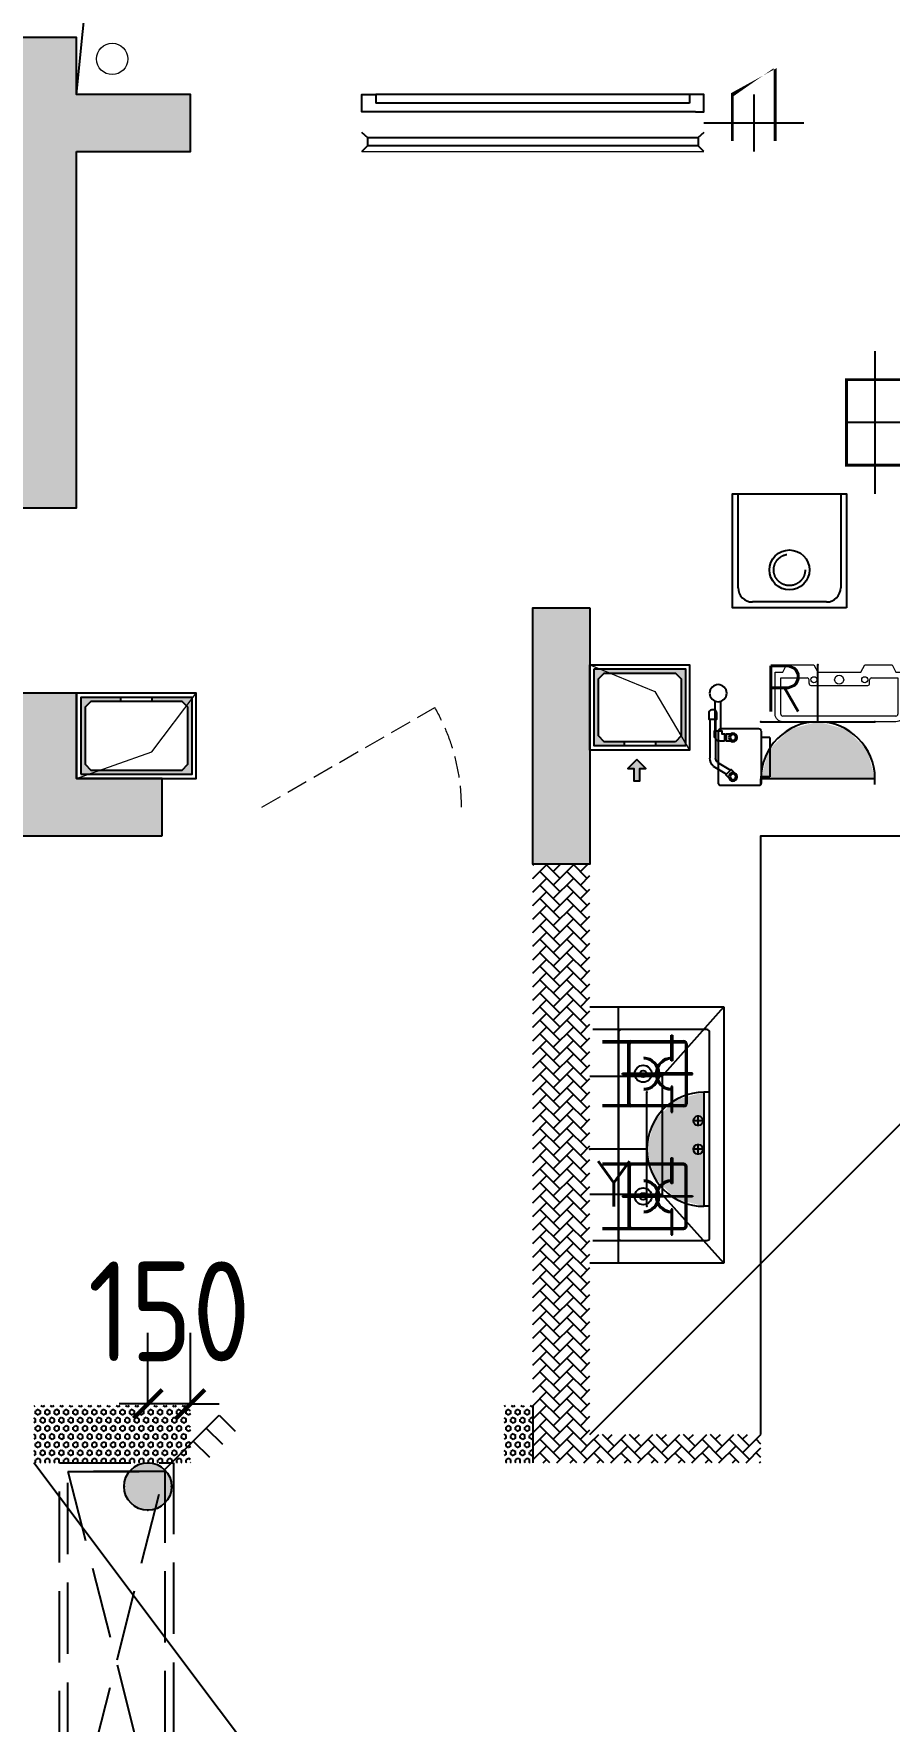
# Model space of a CAD drawing. Extents: x 3002737 to 4077523, y -995787 to -7267.
# Drawn here: x 3229087 to 3232087, y -772775 to -766855 of the extents above; entities that cross this region are included whole.
import ezdxf
from ezdxf.enums import TextEntityAlignment as Align

# ---------------------------------------------------------------- set-up
doc = ezdxf.new("R2010")
doc.units = 0
doc.header["$LTSCALE"] = 1000
doc.header["$MEASUREMENT"] = 0
for name, pattern in [('__DASH', [0.35, 0.25, -0.1]), ('A户型$0$DASH', [0.35, 0.25, -0.1]), ('DASH', [0.35, 0.25, -0.1])]:
    doc.linetypes.add(name, pattern=pattern)
doc.layers.get('0').update_dxf_attribs({"linetype": 'CONTINUOUS'})
doc.layers.get('Defpoints').update_dxf_attribs({"linetype": 'CONTINUOUS'})
for name, color, linetype in [('!!电气', 1, 'CONTINUOUS'), ('3-栏杆1', 252, 'CONTINUOUS'), ('5fur', 175, 'CONTINUOUS'), ('AH-FURNITURE', 1, 'CONTINUOUS'), ('COLU', 7, 'CONTINUOUS'), ('EQUIP-插座', 3, 'CONTINUOUS'), ('EQUIP-照明', 3, 'CONTINUOUS'), ('LVTRY', 252, 'CONTINUOUS'), ('S-砼墙填充', 251, 'CONTINUOUS'), ('TEL_TEXT', 7, 'CONTINUOUS'), ('VPIPE-雨水', 4, 'DASH'), ('保温', 6, 'CONTINUOUS'), ('建筑-排气道', 252, 'CONTINUOUS'), ('机电标识类', 1, 'CONTINUOUS'), ('污水', 3, 'CONTINUOUS'), ('看线', 185, 'CONTINUOUS'), ('管', 193, 'CONTINUOUS'), ('铝合金', 144, 'CONTINUOUS')]:
    doc.layers.add(name, color=color, linetype=linetype)
for name, color, linetype, lineweight in [('PUB_HATCH', 8, 'CONTINUOUS', 9), ('VPIPE-废水', 31, 'TG_F', 18), ('WINDOW', 146, 'CONTINUOUS', 20), ('平面-看线', 252, 'CONTINUOUS', 15), ('平面-空调预留孔', 252, 'CONTINUOUS', 15), ('立面-洞口示意', 252, 'CONTINUOUS', 13)]:
    doc.layers.add(name, color=color, linetype=linetype, lineweight=lineweight)
doc.styles.add('_TEL_DIM', font='SIMPLEX', dxfattribs={"width": 0.8, "height": 3.5, "bigfont": 'HZTXT'})
doc.styles.add('DIM_FONT', font='SIMPLEX', dxfattribs={"width": 0.7, "bigfont": 'GBCBIG'})
doc.styles.get("Standard").update_dxf_attribs({"font": 'gbenor.shx', "bigfont": 'gbcbig.shx'})
doc.styles.add('TG_LINETYPE', font='SIMPLEX', dxfattribs={"width": 0.8, "height": 3, "bigfont": 'HZTXT'})
doc.linetypes.add('TG_F', pattern='A,2,-0.3,["F",TG_LINETYPE,S=0.1,R=0,X=-0.23,Y=-0.15],0', length=2.3)
doc.dimstyles.get("Standard").update_dxf_attribs({"dimscale": 100, "dimtxt": 3.5, "dimasz": 1, "dimexe": 2.5, "dimexo": 3, "dimgap": 1.5, "dimtad": 1, "dimdec": 0, "dimzin": 0, "dimdsep": 46, "dimtxsty": 'Standard', "dimblk": 'ARCHTICK', "dimcen": 0.09, "dimadec": 0, "dimazin": 0, "dimtfac": 1, "dimtdec": 0, "dimtix": 1, "dimtmove": 2, "dimatfit": 3, "dimfxl": 1, "dimtolj": 1, "dimtzin": 0, "dimarcsym": 0})
pattern_1 = [(45, (0, 0), (0, 47.41575231924514), [100.584, -33.528]), (135, (23.70786, 23.70786), (3.05311331771918e-15, 47.41575231924513), [100.584, -33.528])]
pattern_2 = [(90, (0, 0), (-16.49778, 1.010197673501861e-15), [9.525, -19.05]), (210, (0, 0), (8.248889999999996, -14.28749658604684), [9.525, -19.05]), (150, (5.83238038093927e-16, 9.525), (-8.248890000000003, -14.28749658604684), [9.525, -19.05])]

# ---------------------------------------------------------------- blocks, each defined once
blk = doc.blocks.new('A$C60D053AF')
at = {"layer": 'AH-FURNITURE', "color": 8}
for p, q in [((232.5000007597264, -89.99999966996256), (128.2842720070621, -89.99999966996256)), ((232.5000007597264, -109.9999996698461), (128.2842720075278, -109.9999996699626)), ((192.50000075961, -70.99998518347275), (327.5735938884318, -70.99998518347275)), ((192.50000075961, -90.99998518347275), (327.5735938884318, -90.99998518347275)), ((341.7157295121578, -96.85784955974668), (370.0190303710988, -143.1611504186876)), ((355.8578651358839, -82.71571393602062), (384.1611659948248, -129.0190147949615)), ((245.0000007597264, -129.4999851834727), (245.0000007597264, -122.4999996698461)), ((265.0000007597264, -129.4999851834727), (265.0000007597264, -122.4999996698461)), ((255.0000007597264, -280.9999851834727), (255.0000007597264, -250.9999851834727)), ((255.0000007597264, -280.9999851834727), (393.0000007597264, -280.9999851834727)), ((393.0000007597264, -280.9999851834727), (393.0000007597264, -250.9999851834727))]:
    blk.add_line(p, q, dxfattribs=at)
for points in [[(170.00000075961, -67.99998518347275, 1), (170.00000075961, -93.99998518358916), (192.50000075961, -93.99998518347275), (192.50000075961, -67.99998518347275)], [(234.0000007597264, -250.9999851834727), (414.0000007597264, -250.9999851834727, 0.4142135623730951), (424.0000007597264, -240.9999851834727), (424.0000007597264, -110.9999851834727, 0.4142135623730951), (414.0000007597264, -100.9999851834727), (234.0000007597264, -100.9999851834727, 0.4142135623730951), (224.0000007597264, -110.9999851834727), (224.0000007597264, -240.9999851834727, 0.4142135623730951)], [(268.0000007597264, -122.4999996698461), (268.0000007597264, -106.9999996698461, 0.4142135623724265), (248.0000007597264, -86.99999966984615), (232.5000007597264, -86.99999966984615), (232.50000075961, -112.9999996698461), (242.0000007597264, -112.9999996698461), (242.0000007597264, -122.4999996698461)], [(242.0000007597264, -151.9999851834727, 1), (268.0000007597264, -151.9999851834727), (268.0000007597264, -129.4999851834727), (242.0000007597264, -129.4999851834727)], [(383.8076126043452, -161.1923733388539, 1), (402.192388915224, -142.8075970279751), (386.2824863384012, -126.8976944513852), (367.8977100276388, -145.282470762264)]]:
    blk.add_lwpolyline(points, format="xyb", close=True, dxfattribs=at)
for centre, radius in [((100.0000007598428, -99.99999967066105), 30), ((255.0000007597264, -151.9999851834727), 15), ((255.0000007597264, -151.9999851834727), 10), ((393.0000007597264, -151.9999851834727), 15), ((393.0000007597264, -151.9999851834727), 10)]:
    blk.add_circle(centre, radius, dxfattribs=at)
for radius in [40, 20]:
    blk.add_arc((327.5735938884318, -110.9999851834727), radius, 45, 90, dxfattribs=at)
blk = doc.blocks.new('dfgdfgsf')
at = {"layer": '5fur', "color": 252, "linetype": 'A户型$0$DASH'}
for points in [[(2089731.574593927, -1252412.189162764), (2089731.574593927, -1251012.189169037), (2090131.576491032, -1251012.189169037), (2090131.576491032, -1252412.189162764)], [(2089761.574593927, -1252382.189162764), (2089761.574593927, -1251042.189169037), (2090101.576491032, -1251042.189169037), (2090101.576491032, -1252382.189162764)]]:
    blk.add_lwpolyline(points, close=True, dxfattribs=at)
blk.add_lwpolyline([(2089761.574593927, -1252382.189162764), (2090101.576491032, -1251042.189169037), (2089761.574593927, -1251042.189169037), (2090101.576491032, -1252382.189162764)], dxfattribs=at)
blk = doc.blocks.new('GDGDGDGRGD')
at = {"color": 252, "linetype": '__DASH', "ltscale": 0.1}
blk.add_wipeout([(428916.84760748764, 296115.3631000773), (428716.694160324, 296115.3630999893), (428716.6941600065, 295815.3630998155), (428916.8476071452, 295815.3630997849)], dxfattribs=at).dxf.layer = '污水'
at = {"layer": '机电标识类', "color": 252, "linetype": 'DASH', "ltscale": 400}
for p, q in [((428816.7708839058, 295715.3630940171), (428816.7708839058, 296215.3631000333)), ((428916.8476071691, 295965.3613519751), (428716.6941603196, 295965.3613519752))]:
    blk.add_line(p, q, dxfattribs=at)
at = {"layer": '污水', "color": 252, "linetype": '__DASH', "ltscale": 0.1, "const_width": 10}
blk.add_lwpolyline([(428916.8476071724, 296115.3630999706), (428716.6941603228, 296115.3630999707), (428716.6941603125, 295815.363099858), (428916.847607162, 295815.3630998579)], close=True, dxfattribs=at)
blk = doc.blocks.new('GDGDGRD')
at = {"layer": 'S-砼墙填充'}
h = blk.add_hatch(color=252, dxfattribs=at)
h.dxf.hatch_style = 1
h.paths.add_polyline_path([(434616.5562444357, 297415.3630930803), (435016.5562437521, 297415.3630930803), (435016.5562437521, 297615.3630930803), (434616.5562437521, 297615.3630930803), (434616.5562441554, 297815.3646271446), (434416.5562444995, 297815.3646271446), (434416.5562447533, 296165.3630929611), (434616.5562444278, 296165.3630929611)])
h = blk.add_hatch(color=252, dxfattribs=at)
h.dxf.hatch_style = 1
h.paths.add_polyline_path([(436416.5562367239, 295815.3630997267), (436416.5562367239, 295615.3630997267), (436416.5562379104, 294915.3631572557), (436216.5562379104, 294915.3631572557), (436216.5562367239, 295815.3630997267)])
h = blk.add_hatch(color=252, dxfattribs=at)
h.dxf.hatch_style = 1
h.paths.add_polyline_path([(434916.5562434115, 295015.6067079528), (434916.5562434115, 295215.6067079528), (434616.5562434115, 295215.6067079528), (434616.556244598, 295515.6066504238), (434416.556244598, 295515.6066504238), (434416.5562434115, 295015.6067079528)])
at = {"layer": 'COLU', "color": 252}
for points in [[(434616.5562444357, 297415.3630930803), (435016.5562437521, 297415.3630930803), (435016.5562437521, 297615.3630930803), (434616.5562437521, 297615.3630930803), (434616.5562441554, 297815.3646271446), (434416.5562444995, 297815.3646271446), (434416.5562447533, 296165.3630929611), (434616.5562444278, 296165.3630929611), (434616.5562444357, 297415.3630930803)], [(436416.5562367239, 295815.3630997267), (436416.5562367239, 295615.3630997267), (436416.5562367239, 295615.3630997267), (436416.5562379104, 294915.3631572557), (436216.5562379104, 294915.3631572557), (436216.5562367239, 295815.3630997267)], [(434916.5562434115, 295015.6067079528), (434916.5562434115, 295215.6067079528), (434616.5562434115, 295215.6067079528), (434616.556244598, 295515.6066504238), (434416.556244598, 295515.6066504238), (434416.5562434115, 295015.6067079528)]]:
    blk.add_lwpolyline(points, close=True, dxfattribs=at)
blk = doc.blocks.new('A-Kitchen-7')
at = {"layer": 'LVTRY'}
for p, q in [((-518.6581278588565, 779.725278688129), (-7.244008776673581, 834.3051076843403)), ((-7.244008776673581, 834.3051076843403), (-3.585880917788018, 810.5855355854728)), ((-515, 756.005706589378), (-518.6581278588565, 779.725278688129)), ((-3.585880917788018, 810.5855355854728), (-515, 756.005706589378)), ((515, 756.005706589378), (-515, 756.005706589378)), ((-515, 756.005706589378), (-515, 40)), ((-485.6368437646597, 760.5342107040924), (-484.9384396369278, 756.005706589378)), ((-29.12075551543967, 766.9560861630598), (-112.0975807690556, 756.005706589378)), ((-29.12075551546877, 766.9560861630598), (-35.20590834700852, 806.4126680237241)), ((515, 780), (-5.820766091346741e-11, 780)), ((0, 756.005706589378), (-5.820766091346741e-11, 780)), ((515, 756.005706589378), (515, 780)), ((515, 40), (515, 756.005706589378)), ((-515, 40), (515, 40))]:
    blk.add_line(p, q, dxfattribs=at)
blk.add_lwpolyline([(-468.9430810984049, 40), (-468.9430810984049, 0), (468.9430810984049, 0), (468.9430810984632, 40)], close=True, dxfattribs=at)
blk = doc.blocks.new('rtyg7uyhg')
at = {"layer": 'LVTRY'}
for p, q in [((194234.6213208837, 45488.79502889935), (193620.9849572473, 45488.79513816872)), ((193590.3031336021, 45458.1133254503), (193590.3030643982, 45069.47696181395)), ((193682.3485790417, 45406.97694542356), (193887.8216881326, 45406.97690883528)), ((193896.3984467548, 45429.87059594441), (193857.5823896687, 45326.26016876537)), ((193925.7802168131, 45440.40881343969), (193940.0533153456, 45432.16822680717)), ((194111.8940335871, 45406.97686893496), (194173.2576699507, 45406.97685800815)), ((194265.3030643982, 45069.47684161765), (194265.3031336021, 45458.113205254)), ((193875.2965560293, 45316.03289288385), (193945.6178257855, 45401.45376218002)), ((193620.9848935069, 45130.84059271414), (193620.9849317512, 45345.61331998683)), ((193857.5823896687, 45326.26016876537), (193875.2965560293, 45316.03289288385)), ((194009.6212953876, 45345.61325078298), (194009.6212571432, 45130.84052351015)), ((194050.5303480524, 45130.84051622554), (194050.5303862967, 45345.61324349836)), ((194234.6212953876, 45345.61321071758), (194234.6212571432, 45130.84048344476)), ((193948.2576098526, 45069.47689807355), (193682.3485189436, 45069.47694542356)), ((194173.2576098526, 45069.47685800816), (194111.893973489, 45069.47686893508)), ((193620.9848771165, 45038.79513816872), (194234.621240753, 45038.79502889935))]:
    blk.add_line(p, q, dxfattribs=at)
for centre, radius in [((193866.4394935961, 45437.65873082454), 20.45454545454545), ((193989.1667663234, 45437.6587089707), 20.45454545454545), ((194070.9849481416, 45437.65869440146), 20.45454545454545), ((193815.3030944472, 45238.22692174855), 25.56818181818182), ((194137.4621853563, 45238.2268643822), 25.56818181818182)]:
    blk.add_circle(centre, radius, dxfattribs=at)
for centre, radius, start, end in [((193620.9849517839, 45458.11331998683), 30.68181818181818, 89.99998979807194, 179.9999897972382), ((194234.6213154203, 45458.11321071746), 30.68181818181818, 359.9999897972382, 89.99998979807194), ((193682.3485681149, 45345.61330905991), 61.36363636363636, 89.99998979807194, 179.9999897972382), ((193915.5529409315, 45422.69466753349), 20.45454545454545, 59.99998980057491, 159.4623117970261), ((193929.8260394641, 45414.45408090108), 20.45454545454545, 320.5376677968172, 59.99998980057491), ((193948.2576590239, 45345.6132617099), 61.36363636363636, 359.9999897972382, 89.99998979807194), ((194111.8940226603, 45345.61323257144), 61.36363636363636, 89.99998979807194, 179.9999897972382), ((194173.2576590239, 45345.6132216445), 61.36363636363636, 359.9999897972382, 89.99998979807194), ((193682.3485298705, 45130.84058178721), 61.36363636363636, 179.9999897972382, 269.9999897980719), ((193948.2576207797, 45130.8405344372), 61.36363636363636, 269.9999897980719, 359.9999897972382), ((194111.893984416, 45130.84050529861), 61.36363636363636, 179.9999897972382, 269.9999897980719), ((194173.2576207797, 45130.84049437181), 61.36363636363636, 269.9999897980719, 359.9999897972382), ((193620.9848825799, 45069.47695635049), 30.68181818181818, 179.9999897972382, 269.9999897980719), ((194234.6212462163, 45069.47684708112), 30.68181818181818, 269.9999897980719, 359.9999897972382)]:
    blk.add_arc(centre, radius, start, end, dxfattribs=at)
at = {"layer": 'LVTRY', "style": 'DIM_FONT', "width": 0.8, "flags": 9}
for tag in ['XSIZE', 'YSIZE']:
    blk.add_attdef(tag, (193927.8031388824, 45487.7665121054), '', height=0.5, rotation=89.99998979807198, dxfattribs=at)
blk = doc.blocks.new('FRSDFDGDGDRGDR')
at = {"layer": '平面-空调预留孔', "color": 252}
for p, q in [((699612.3179923807, 775043.9561356568), (699612.3179923807, 775441.1561356868)), ((699618.9179923869, 775447.756135683), (699746.3179923192, 775447.756135683)), ((699746.3179923192, 775447.756135683), (699746.3179923192, 775355.3561357355)), ((699719.9179922946, 775342.156135743), (699719.9179922946, 775142.9561356006)), ((699726.5179923008, 775348.7561357393), (699739.7179923131, 775348.7561357393)), ((699726.5179923008, 775136.3561356043), (699739.7179923131, 775136.3561356043)), ((699746.3179923192, 775129.7561356081), (699746.3179923192, 775037.3561356605)), ((699746.3179923192, 775037.3561356605), (699618.9179923869, 775037.3561356605))]:
    blk.add_line(p, q, dxfattribs=at)
blk.add_lwpolyline([(699766.1179923377, 775166.7161355871), (699792.5179923623, 775153.5161355946), (699792.5179923623, 775057.1561356493), (699766.1179923377, 775043.9561356568), (699766.1179923377, 775017.5561356718), (699618.9179923869, 775017.5561356718, -0.4142135623730951), (699592.5179923623, 775043.9561356568), (699592.5179923623, 775441.1561356868, -0.4142135623730951), (699618.9179923869, 775467.5561356718), (699766.1179923377, 775467.5561356718), (699766.1179923377, 775441.1561356868), (699792.5179923623, 775427.9561356943), (699792.5179923623, 775331.596135749), (699766.1179923377, 775318.3961357565)], format="xyb", close=True, dxfattribs=at)
for centre, radius in [((699739.7179923131, 775331.596135749), 10.55999999400228), ((699739.7179923131, 775243.1561357992), 15.83999999100342), ((699739.7179923131, 775153.5161355946), 10.55999999400228)]:
    blk.add_circle(centre, radius, dxfattribs=at)
for centre, radius, start, end in [((699618.917992382, 775441.1561356819), 6.600000001199078, 89.99999995997936, 179.9999999533093), ((699726.5179922959, 775342.1561357381), 6.600000001199078, 89.99999995997936, 179.9999999533093), ((699739.717992318, 775355.3561357405), 6.600000001206354, 269.9999999599793, 359.9999999533093), ((699726.5179922959, 775142.9561356056), 6.600000001199078, 180.0000000400206, 270.0000000533608), ((699739.717992318, 775129.7561356032), 6.600000001206354, 4.002063966804346e-08, 90.00000005336085), ((699618.917992382, 775043.9561356618), 6.600000001199078, 180.0000000400206, 270.0000000533608)]:
    blk.add_arc(centre, radius, start, end, dxfattribs=at)
blk = doc.blocks.new('*U171')
h = blk.add_hatch(color=5)
h.set_gradient(color1=(0, 0, 255), rotation=180, tint=1)
h.paths.add_polyline_path([(3.524958103184869e-15, -2.819966482547906e-15), (-6.350000000000009, -6.349999999999992), (-6.350000000000001, -2.159000000000014), (-15, -2.158999999999999), (-14.99999999999999, 2.159000000000044), (-6.349999999999993, 2.159000000000029), (-6.349999999999985, 6.350000000000009)])
at = {"color": 0, "linetype": 'Continuous'}
blk.add_lwpolyline([(3.524958103184869e-15, -2.819966482547906e-15), (-6.350000000000009, -6.349999999999992), (-6.350000000000001, -2.159000000000014), (-15, -2.158999999999999), (-14.99999999999999, 2.159000000000044), (-6.349999999999993, 2.159000000000029), (-6.349999999999985, 6.350000000000009)], close=True, dxfattribs=at)
blk = doc.blocks.new('VXCVXVXVDXVDX')
at = {"layer": 'PUB_HATCH'}
blk.add_hatch(color=252, dxfattribs=at).paths.add_polyline_path([(436751.5694273568, 295600.3626172644), (436751.5694273568, 295330.3626172644), (436646.5694273568, 295330.3626172644), (436646.5694273568, 295345.3626172644), (436716.5694273568, 295345.3626172644), (436736.5694273568, 295365.3626172644), (436736.5694273568, 295565.3626172644), (436716.5694273568, 295585.3626172644), (436466.5694273568, 295585.3626172644), (436446.5694273568, 295565.3626172644), (436446.5694273568, 295365.3626172644), (436466.5694273568, 295345.3626172644), (436536.5694273568, 295345.3626172644), (436536.5694273568, 295330.3626172644), (436431.5694273568, 295330.3626172644), (436431.5694273568, 295600.3626172644)])
at = {"layer": 'LVTRY', "color": 252}
for p, q in [((436536.5694273568, 295345.3626172644), (436536.5694273568, 295330.3626172644)), ((436646.5694273568, 295345.3626172644), (436646.5694273568, 295330.3626172644)), ((436416.5788132118, 294415.3626137216), (436886.7882998344, 294415.3626137216)), ((436516.578813212, 293515.3626137216), (436516.578813212, 294415.3626137216)), ((436670.8481987689, 294172.406880383), (436886.7882998344, 294415.3626137216)), ((436886.7882998344, 294415.3626137216), (436886.7882998344, 293515.3626137216)), ((436826.5788132118, 294335.3626137216), (436426.5788132118, 294335.3626137218)), ((436461.5788132118, 294295.3626137219), (436746.5788132118, 294295.3626137218)), ((436461.5788132118, 294290.3626137219), (436746.5788132118, 294290.3626137218)), ((436516.578813212, 294325.3626137218), (436516.5788132122, 293605.3626137216)), ((436551.578813212, 294075.3626137218), (436551.578813212, 294285.3626137219)), ((436556.578813212, 294075.3626137218), (436556.578813212, 294285.3626137219)), ((436701.8288132122, 294225.3626137218), (436701.8288132122, 294315.3626137219)), ((436701.8288132122, 294315.3626137219), (436706.3288132122, 294315.3626137219)), ((436706.3288132122, 294315.3626137219), (436706.3288132122, 294225.3626137218)), ((436751.5788132118, 294285.3626137218), (436751.5788132118, 294075.3626137218)), ((436756.5788132118, 294285.3626137218), (436756.5788132118, 294075.3626137218)), ((436836.5788132118, 293605.3626137216), (436836.5788132118, 294325.3626137216)), ((436706.3288132122, 294225.3626137218), (436701.8288132122, 294225.3626137218)), ((436416.5788132118, 294172.406880383), (436670.8481987689, 294172.406880383)), ((436516.578813212, 293757.3083375058), (436516.578813212, 294172.406880383)), ((436531.5788132122, 294182.612613722), (436659.0788132122, 294182.612613722)), ((436531.5788132122, 294178.112613722), (436531.5788132122, 294182.612613722)), ((436659.0788132122, 294178.112613722), (436531.5788132122, 294178.112613722)), ((436776.5788132115, 294182.612613722), (436649.0788132115, 294182.612613722)), ((436649.0788132115, 294182.612613722), (436649.0788132115, 294178.112613722)), ((436649.0788132115, 294178.112613722), (436776.5788132115, 294178.112613722)), ((436659.0788132122, 294182.612613722), (436659.0788132122, 294178.112613722)), ((436670.8481987689, 294172.406880383), (436670.8481987689, 293757.3083375058)), ((436776.5788132115, 294178.112613722), (436776.5788132115, 294182.612613722)), ((436706.3288132122, 294135.3626137218), (436701.8288132122, 294135.3626137218)), ((436701.8288132122, 294135.3626137218), (436701.8288132122, 294045.3626137216)), ((436706.3288132122, 294045.3626137216), (436706.3288132122, 294135.3626137218)), ((436746.5788132118, 294070.3626137218), (436461.5788132118, 294070.3626137218)), ((436746.5788132118, 294065.3626137218), (436461.5788132118, 294065.3626137218)), ((436701.8288132122, 294045.3626137216), (436706.3288132122, 294045.3626137216)), ((436815.9756168248, 294015.3626137216), (436777.1820095973, 294015.3626137216)), ((436796.5788132118, 293995.9658101086), (436796.5788132118, 294034.7594173361)), ((436796.5788132118, 293895.9658101086), (436796.5788132118, 293934.7594173361)), ((436701.8288132122, 293795.3626137216), (436701.8288132122, 293885.3626137216)), ((436701.8288132122, 293885.3626137216), (436706.3288132122, 293885.3626137216)), ((436706.3288132122, 293885.3626137216), (436706.3288132122, 293795.3626137216)), ((436815.9756168248, 293915.3626137216), (436777.1820095973, 293915.3626137216)), ((436746.5788132118, 293865.3626137216), (436461.5788132118, 293865.3626137216)), ((436746.5788132118, 293860.3626137216), (436461.5788132118, 293860.3626137216)), ((436551.578813212, 293855.3626137216), (436551.578813212, 293645.3626137215)), ((436556.578813212, 293855.3626137216), (436556.578813212, 293645.3626137215)), ((436751.5788132118, 293645.3626137216), (436751.5788132118, 293855.3626137216)), ((436756.5788132118, 293645.3626137216), (436756.5788132118, 293855.3626137216)), ((436670.8481987689, 293757.3083375058), (436416.5788132118, 293757.3083375058)), ((436659.0788132122, 293752.6126137214), (436531.5788132122, 293752.6126137214)), ((436531.5788132122, 293752.6126137214), (436531.5788132122, 293748.1126137214)), ((436531.5788132122, 293748.1126137214), (436659.0788132122, 293748.1126137214)), ((436649.0788132115, 293748.1126137214), (436649.0788132115, 293752.6126137214)), ((436649.0788132115, 293752.6126137214), (436776.5788132115, 293752.6126137214)), ((436776.5788132115, 293748.1126137214), (436649.0788132115, 293748.1126137214)), ((436659.0788132122, 293748.1126137214), (436659.0788132122, 293752.6126137214)), ((436886.7882998344, 293515.3626137216), (436670.8481987689, 293757.3083375058)), ((436706.3288132122, 293795.3626137216), (436701.8288132122, 293795.3626137216)), ((436776.5788132115, 293752.6126137214), (436776.5788132115, 293748.1126137214)), ((436706.3288132122, 293705.3626137216), (436701.8288132122, 293705.3626137216)), ((436701.8288132122, 293705.3626137216), (436701.8288132122, 293615.3626137216)), ((436706.3288132122, 293615.3626137216), (436706.3288132122, 293705.3626137216)), ((436461.5788132118, 293640.3626137215), (436746.5788132118, 293640.3626137216)), ((436461.5788132118, 293635.3626137215), (436746.5788132118, 293635.3626137216)), ((436426.578813212, 293595.3626137216), (436826.5788132118, 293595.3626137216)), ((436701.8288132122, 293615.3626137216), (436706.3288132122, 293615.3626137216)), ((436886.7882998344, 293515.3626137216), (436416.5788132118, 293515.3626137216))]:
    blk.add_line(p, q, dxfattribs=at)
for points in [[(436416.5694273568, 295615.3626172644), (436766.5694273568, 295615.3626172644), (436766.5694273568, 295315.3626172644), (436416.5694273568, 295315.3626172644)], [(436431.5694273568, 295600.3626172644), (436751.5694273568, 295600.3626172644), (436751.5694273568, 295330.3626172644), (436431.5694273568, 295330.3626172644)], [(436716.5694273568, 295345.3626172644), (436466.5694273568, 295345.3626172644), (436446.5694273568, 295365.3626172644), (436446.5694273568, 295565.3626172644), (436466.5694273568, 295585.3626172644), (436716.5694273568, 295585.3626172644), (436736.5694273568, 295565.3626172644), (436736.5694273568, 295365.3626172644), (436716.5694273568, 295345.3626172644)]]:
    blk.add_lwpolyline(points, close=True, dxfattribs=at)
blk.add_lwpolyline([(437016.5794646026, 292915.3634144634), (437016.5779587863, 295015.3630851463), (438516.5701812393, 295015.3630842563), (438516.5701812393, 293789.3634144615)], dxfattribs=at)
for centre, radius in [((436604.0788132118, 294180.3626137218), 29.7), ((436604.0788132118, 294180.3626137218), 11.7), ((436796.5788132118, 294015.3626137216), 16.99680361435897), ((436796.5788132118, 293915.3626137216), 16.99680361435897), ((436604.0788132118, 293750.3626137216), 29.7), ((436604.0788132118, 293750.3626137216), 11.7)]:
    blk.add_circle(centre, radius, dxfattribs=at)
for centre, radius, start, end in [((436526.578813212, 294325.3626137218), 10, 90, 180), ((436561.578813212, 294285.3626137219), 10, 90, 180), ((436561.578813212, 294285.3626137219), 5, 90, 180), ((436746.5788132118, 294285.3626137218), 10, 7.016709298534877e-15, 90), ((436746.5788132118, 294285.3626137218), 5, 7.016709298534877e-15, 90), ((436826.5788132118, 294325.3626137216), 10, 7.016709298534877e-15, 90), ((436604.0788132118, 294180.3626137218), 56.7, 2.274239184344274, 87.72576081585402), ((436604.0788132118, 294180.3626137218), 52.2, 2.470411041799992, 87.52958895835616), ((436704.078813212, 294180.3626137218), 56.7, 92.27423918414597, 177.7257608156557), ((436704.078813212, 294180.3626137218), 52.2, 92.47041104164384, 177.5295889582), ((436604.0788132118, 294180.3626137218), 56.7, 272.274239184146, 357.7257608156558), ((436604.0788132118, 294180.3626137218), 52.2, 272.4704110416438, 357.5295889582), ((436704.078813212, 294180.3626137218), 56.7, 182.2742391843443, 267.725760815854), ((436704.078813212, 294180.3626137218), 52.2, 182.4704110418, 267.5295889583562), ((436561.578813212, 294075.3626137218), 10, 180, 270), ((436561.578813212, 294075.3626137218), 5, 180, 270), ((436746.5788132118, 294075.3626137218), 5, 270, 7.016709298534877e-15), ((436746.5788132118, 294075.3626137218), 10, 270, 7.016709298534877e-15), ((436561.578813212, 293855.3626137216), 10, 90, 180), ((436561.578813212, 293855.3626137216), 5, 90, 180), ((436604.0788132118, 293750.3626137216), 56.7, 2.274239184344274, 87.72576081585402), ((436704.078813212, 293750.3626137216), 56.7, 92.27423918414597, 177.7257608156557), ((436746.5788132118, 293855.3626137216), 10, 7.016709298534877e-15, 90), ((436746.5788132118, 293855.3626137216), 5, 7.016709298534877e-15, 90), ((436604.0788132118, 293750.3626137216), 52.2, 2.470411041799992, 87.52958895835616), ((436604.0788132118, 293750.3626137216), 56.7, 272.274239184146, 357.7257608156558), ((436604.0788132118, 293750.3626137216), 52.2, 272.4704110416438, 357.5295889582), ((436704.078813212, 293750.3626137216), 56.7, 182.2742391843443, 267.725760815854), ((436704.078813212, 293750.3626137216), 52.2, 92.47041104164384, 177.5295889582), ((436704.078813212, 293750.3626137216), 52.2, 182.4704110418, 267.5295889583562), ((436561.578813212, 293645.3626137215), 10, 180, 270), ((436561.578813212, 293645.3626137215), 5, 180, 270), ((436746.5788132118, 293645.3626137216), 5, 270, 7.016709298534877e-15), ((436746.5788132118, 293645.3626137216), 10, 270, 7.016709298534877e-15), ((436526.5788132122, 293605.3626137216), 10, 180, 270), ((436826.5788132118, 293605.3626137216), 10, 270, 7.016709298534877e-15)]:
    blk.add_arc(centre, radius, start, end, dxfattribs=at)
at = {"layer": '立面-洞口示意', "color": 252}
blk.add_lwpolyline([(436416.5694273568, 295615.3626172644), (436645.121364471, 295521.4132340075), (436766.5694273568, 295315.3626172644)], dxfattribs=at)
at = {"color": 252, "rotation": 90}
blk.add_blockref('FRSDFDGDGDRGDR', (1212534.134853216, -404177.1549065949), dxfattribs=at)
at = {"color": 252, "xscale": -1}
blk.add_blockref('rtyg7uyhg', (632006.8818456081, 250026.5681428527), dxfattribs=at)
at = {"layer": 'LVTRY', "color": 252, "extrusion": (0, 0, -1), "xscale": -0.7999999999883585, "yscale": 0.7999999999883585, "zscale": -0.7999999999883585, "rotation": 270}
blk.add_blockref('A-Kitchen-7', (-439116.570181246, 293377.3634144608), dxfattribs=at)
at = {"layer": '建筑-排气道', "color": 252, "extrusion": (0, 0, -1), "xscale": 5, "yscale": 5, "zscale": -5, "rotation": 90}
blk.add_blockref('*U171', (-436581.666374882, 295283.0503464902), dxfattribs=at)
blk = doc.blocks.new('VXVXVXDVXDVXVDX')
at = {"layer": '保温', "linetype": 'ByBlock', "ltscale": 10}
h = blk.add_hatch(dxfattribs=at)
h.set_pattern_fill('AR-HBONE', color=251, scale=55)
h.set_pattern_definition(pattern_1)
h.paths.add_polyline_path([(436416.5558995031, 294915.3631572535), (436216.5779397453, 294915.3631572578), (436216.5779792742, 292815.3647226786), (436416.5559390341, 292815.2059150265)])
at = {"layer": '保温', "linetype": 'Continuous', "ltscale": 10}
h = blk.add_hatch(dxfattribs=at)
h.set_pattern_fill('HEX', color=251, scale=10, angle=90, style=0)
h.set_pattern_definition(pattern_2)
h.paths.add_polyline_path([(435016.5779792558, 292815.3639125522), (435016.5779383158, 293015.3622759465), (434466.5562220896, 293015.3622677507), (434466.5562630296, 292815.3639043564)])
h = blk.add_hatch(dxfattribs=at)
h.set_pattern_fill('HEX', color=251, scale=10, angle=90, style=0)
h.set_pattern_definition(pattern_2)
h.paths.add_polyline_path([(436216.5779792472, 292815.363310201), (436216.5779383072, 293015.3616735953), (436116.5779383073, 293015.3622759249), (436116.5779792473, 292815.3639125307)])
at = {"layer": '保温', "linetype": 'ByBlock', "ltscale": 10}
h = blk.add_hatch(dxfattribs=at)
h.set_pattern_fill('AR-HBONE', color=251, scale=55)
h.set_pattern_definition(pattern_1)
h.paths.add_polyline_path([(437016.5794850799, 292815.3639125307), (437016.5794646212, 292915.3630901581), (436416.577958781, 292915.3630820104), (436416.5779792398, 292815.3639043829)])
at = {"layer": '保温', "color": 251, "linetype": 'ByBlock', "ltscale": 10}
blk.add_line((436216.5779587697, 293015.3630860929), (436216.5779587689, 292815.3630860727), dxfattribs=at)
blk = doc.blocks.new('A$C3EB2330C')
at = {"layer": '管', "color": 252}
for p, q in [((-0.0007213222561404109, 379.9995217677206), (329.9992786777439, 379.9995217677206)), ((379.9992786777439, 329.9995217677206), (379.9992786777439, 69.99952176772058)), ((329.9992786777439, 19.99952176772058), (-0.0007213222561404109, 19.99952176772058))]:
    blk.add_line(p, q, dxfattribs=at)
blk.add_lwpolyline([(399.9992786777439, 399.9995217677206), (399.9992786777439, -0.000478232279419899), (-0.0007213222561404109, -0.000478232279419899), (-0.0007213222561404109, 399.9995217677206)], close=True, dxfattribs=at)
for centre, start, end in [((329.9992786777439, 329.9995217677206), 0, 90), ((329.9992786777439, 69.99952176772058), 270, 360)]:
    blk.add_arc(centre, 50, start, end, dxfattribs=at)
blk.add_ellipse((267.4755955390865, 199.9995217677206), major_axis=(-49.49747468307308, -49.49747468307304), ratio=0.9999999999994058, start_param=-0.7853981633977454, end_param=5.49778714378184, dxfattribs=at)
blk = doc.blocks.new('A$C39FB4DEF')
at = {"linetype": '__DASH', "ltscale": 0.1}
blk.add_wipeout([(99.99999995594777, 100.07672358185337), (100.00000004396126, -100.07672358182077), (250.0000002177876, -100.0767238992848), (250.00000024837226, 100.07672323945005)], dxfattribs=at).dxf.layer = '污水'
at = {"layer": '机电标识类', "color": 250, "linetype": 'DASH', "ltscale": 400}
for p, q in [((175.0017480581882, 100.0767232633079), (175.0017480580718, -100.0767235861858)), ((350.0000060161692, 0), (0, 0))]:
    blk.add_line(p, q, dxfattribs=at)
at = {"layer": '污水', "linetype": '__DASH', "ltscale": 0.1, "const_width": 10}
blk.add_lwpolyline([(100.0000000626897, 100.0767232666258), (100.0000000625732, -100.0767235829262), (250.0000001752633, -100.076723593229), (250.0000001753797, 100.0767232562066)], close=True, dxfattribs=at)
blk = doc.blocks.new('A$C1BAD4CCC')
at = {"layer": 'PUB_HATCH'}
blk.add_hatch(color=252, dxfattribs=at).paths.add_polyline_path([(15, -15), (15, -285), (155, -285), (155, -270), (50, -270), (30, -250), (30, -50), (50, -30), (370, -30), (390, -50), (390, -250), (370, -270), (265, -270), (265, -285), (405, -285), (405, -15)])
at = {"layer": 'LVTRY', "color": 252}
for p, q in [((155, -270), (155, -285)), ((265, -270), (265, -285))]:
    blk.add_line(p, q, dxfattribs=at)
for points in [[(420, 0), (0, 0), (0, -300), (420, -300)], [(405, -15), (15, -15), (15, -285), (405, -285)], [(50, -270), (370, -270), (390, -250), (390, -50), (370, -30), (50, -30), (30, -50), (30, -250), (50, -270)]]:
    blk.add_lwpolyline(points, close=True, dxfattribs=at)
at = {"layer": '立面-洞口示意', "color": 252}
blk.add_lwpolyline([(420, 0), (156.4480628857855, -93.94938325695693), (0, -300)], dxfattribs=at)
blk = doc.blocks.new('A$C100F5A36')
at = {"layer": '3-栏杆1', "color": 252}
for p, q in [((26822.7100803284, -8033.270763067994), (26802.44144993136, -8015.483184753451)), ((26802.44144993136, -8015.483184753451), (26822.71008014819, -8033.270762909669)), ((26822.71008014819, -8033.270762909669), (26822.71008014539, -8062.553042768035)), ((26822.71008014819, -8033.336840385571), (27982.1962681897, -8033.307528297417)), ((27982.19626800995, -8033.270763025503), (28002.46489840653, -8015.48318471096)), ((28002.46489840653, -8015.48318471096), (27982.1962681897, -8033.270762867178)), ((27982.1962681897, -8033.270762867178), (27982.19626819249, -8062.553042725543)), ((26822.71008014539, -8062.553042768035), (26802.44147348125, -8082.399917803705)), ((26802.44147348125, -8082.399917803705), (26822.71008014539, -8062.553042768035)), ((27982.19626819249, -8062.589798351983), (26822.71008014539, -8062.619090575492)), ((28002.46487485711, -8082.399917761213), (27982.19626819249, -8062.553042725543))]:
    blk.add_line(p, q, dxfattribs=at)
at = {"layer": 'VPIPE-废水', "color": 252}
blk.add_circle((25927.46488197241, -7757.400528808124), 55, dxfattribs=at)
at = {"layer": 'VPIPE-雨水', "color": 252}
blk.add_circle((28302.46589254122, -9549.87624462787), 55, dxfattribs=at)
at = {"layer": 'WINDOW', "color": 252, "linetype": 'DASH', "ltscale": 0.3}
blk.add_lwpolyline([(26452.26025732933, -10382.34797059046), (27058.70163810719, -10032.36894944054, -0.1315257860348975), (27152.44346229592, -10382.12966113328)], format="xyb", dxfattribs=at)
at = {"layer": '平面-看线', "color": 252}
blk.add_line((26802.46487499168, -8082.399917656323), (28002.46487497864, -8082.399917880539), dxfattribs=at)
at = {"layer": '看线', "color": 252, "ltscale": 0.5}
blk.add_lwpolyline([(25802.44343205914, -7882.399917923147), (25933.38718830701, -6578.263011003612), (26402.46488197241, -6432.399917574832)], dxfattribs=at)
at = {"layer": '铝合金', "color": 252}
for points in [[(26832.48089644033, -7942.401132992352), (26802.48089750251, -7942.409116473049), (26802.4649280929, -7882.399917642237), (26852.46492632246, -7882.386611841153), (26852.47290980304, -7912.386610778864)], [(26802.47291157348, -7912.399916579947), (26802.4649280929, -7882.399917642237), (26852.46492632246, -7882.386611841153), (26852.46758748265, -7892.386611487018), (26852.46758748265, -7892.386611487018), (26852.47291225148, -7912.395811733673)], [(27952.46493229922, -7882.422424335498), (26852.4649287709, -7882.395812795963)], [(27952.4729157798, -7912.422423273092), (26852.47291225148, -7912.395811733673)], [(27972.48089855211, -7942.417099890998), (28002.48089748994, -7942.409116410417), (28002.46492807986, -7882.399917579489), (27952.46492985031, -7882.413223380689), (27952.47291333135, -7912.413222318282)], [(28002.47291156091, -7912.399916517315), (28002.46492807986, -7882.399917579489), (27952.46492985031, -7882.413223380689), (27952.46759101097, -7892.413223026553), (27952.46759101097, -7892.413223026553), (27952.4729157798, -7912.422423273092)], [(27972.48106663907, -7942.417099845363), (26832.48089644033, -7942.401132992352)]]:
    blk.add_lwpolyline(points, dxfattribs=at)
at = {"color": 252}
for name, p in [('GDGDGDGRGD', (-400214.2282677591, -304997.7630252161)), ('VXVXVXDVXDVXVDX', (-408814.112811693, -305497.7630110036)), ('VXCVXVXVDXVDX', (-408814.112811693, -305497.7630110036))]:
    blk.add_blockref(name, p, dxfattribs=at)
at = {"color": 252, "rotation": 180.0000011675328}
blk.add_blockref('A$C1BAD4CCC', (26222.46586579131, -10281.86362828431), dxfattribs=at)
at = {"color": 252, "xscale": -1, "rotation": 89.99999999929328}
blk.add_blockref('A$C60D053AF', (27952.4566156636, -9882.399925189791), dxfattribs=at)
at = {"layer": 'WINDOW', "color": 252}
blk.add_blockref('dfgdfgsf', (-2063989.108700188, 1238329.789241821), dxfattribs=at)
at = {"color": 252}
blk.add_blockref('GDGDGRD', (-408814.112811693, -305497.7630110036), dxfattribs=at)
at = {"layer": '管', "color": 252, "rotation": 270}
blk.add_blockref('A$C3EB2330C', (28102.4663707735, -9282.400649088668), dxfattribs=at)
at = {"color": 252}
blk.add_blockref('A$C39FB4DEF', (28002.46487497212, -7982.399917579489), dxfattribs=at)
blk = doc.blocks.new('$equip$00001764')
for p, q in [((-0.5, 1.049999999999272), (-0.5, 1)), ((0.5, 1.049999999999272), (0.5, 1)), ((-0.5, 1), (0.5, 1)), ((0.5, 0.5), (-0.5, 0.5)), ((0, 0.5), (0, 0))]:
    blk.add_line(p, q)
blk.add_arc((0, 1), 0.500000000000025, 180, 0)
for p in [(-0.5, 0.5), (0.5, 0.5), (0, 0)]:
    blk.add_point(p)
for points in [[(0.4330127018911298, 0.75), (-0.4330127018911298, 0.75), (0.5, 1), (-0.5, 1)], [(0.25, 0.5669872981052322), (-0.25, 0.5669872981052322), (0.4330127018911298, 0.75), (-0.4330127018911298, 0.75)], [(0, 0.5), (0, 0.5), (0.25, 0.5669872981052322), (-0.25, 0.5669872981052322)]]:
    blk.add_solid(points)
at = {"color": 7, "style": '_TEL_DIM'}
blk.add_attdef('$TEXT$', text='', height=0.4, dxfattribs=at).set_placement((0.3030595533709857, 0.2110205339395179), align=Align.MIDDLE_CENTER)
at = {"color": 7, "style": '_TEL_DIM', "flags": 1}
blk.add_attdef('A', text='', height=2e-05, dxfattribs=at).set_placement((0, 0), align=Align.MIDDLE_CENTER)
blk = doc.blocks.new('_ArchTick')
at = {"color": 0, "linetype": 'ByBlock', "const_width": 0.15}
blk.add_lwpolyline([(-0.5, -0.5), (0.5, 0.5)], dxfattribs=at)
blk = doc.blocks.new('*D373')
at = {"layer": '!!电气', "color": 0, "lineweight": -2, "transparency": 16777216}
for p, q in [((3229487.443786056, -771668.9740929499), (3229487.443786056, -771412.4705923887)), ((3229637.443786056, -771668.9740929499), (3229637.443786056, -771412.4705923887)), ((3229487.443786056, -771662.4705923887), (3229387.443786056, -771662.4705923887)), ((3229637.443786056, -771662.4705923887), (3229487.443786056, -771662.4705923887)), ((3229637.443786056, -771662.4705923887), (3229737.443786056, -771662.4705923887))]:
    blk.add_line(p, q, dxfattribs=at)
at = {"layer": 'Defpoints', "color": 0, "transparency": 16777216}
for p in [(3229487.443786056, -771662.4705923887), (3229487.443786056, -771968.9740929499), (3229637.443786056, -771968.9740929499)]:
    blk.add_point(p, dxfattribs=at)
at = {"layer": '!!电气', "color": 0, "lineweight": -2, "transparency": 16777216, "xscale": 100, "yscale": 100, "zscale": 100}
blk.add_blockref('_ArchTick', (3229487.443786056, -771662.4705923887), dxfattribs=at)
at = {"layer": '!!电气', "color": 0, "lineweight": -2, "transparency": 16777216, "xscale": 100, "yscale": 100, "zscale": 100, "rotation": 180}
blk.add_blockref('_ArchTick', (3229637.443786056, -771662.4705923887), dxfattribs=at)
at = {"layer": '!!电气', "color": 0, "transparency": 16777216, "insert": (3229562.443786056, -771337.4705923887), "char_height": 350, "attachment_point": 5}
blk.add_mtext('\\A1;150', dxfattribs=at)
blk = doc.blocks.new('$equip$00001963')
for p, q in [((0.1473139127447212, 0.3556472460822988), (0.624999999996362, 0.8333333333339397)), ((0.624999999996362, 0.8333333333339397), (0.7664213562347868, 0.6919119770955149)), ((0.5118629150056222, 0.7201962483431998), (0.653284271244047, 0.578774892108413))]:
    blk.add_line(p, q)
blk.add_circle((-3.637978807091713e-12, 0.2083333333339397), 0.2083333333334168)
for p in [(0, 0.4166666666660603), (-0.2083333333393966, 0.2083333333375776), (0.2083333333284827, 0.2083333333375776), (0, 0)]:
    blk.add_point(p)
for points in [[(-0.1804219591249421, 0.312500000001819), (0.1804219591176661, 0.312500000001819), (-0.2083333333357587, 0.2083333333339397), (0.2083333333284827, 0.2083333333339397)], [(-0.1041666666715173, 0.3887552924552438), (0.1041666666642413, 0.3887552924552438), (-0.1804219591249421, 0.312500000001819), (0.1804219591176661, 0.312500000001819)], [(-3.637978807091713e-12, 0.4166666666660603), (-3.637978807091713e-12, 0.4166666666660603), (-0.1041666666715173, 0.3887552924552438), (0.1041666666642413, 0.3887552924552438)], [(-0.1804219591249421, 0.1041666666660603), (0.1804219591176661, 0.1041666666660603), (-0.2083333333357587, 0.2083333333339397), (0.2083333333284827, 0.2083333333339397)], [(-0.1041666666715173, 0.02791137421263556), (0.1041666666642413, 0.02791137421263556), (-0.1804219591249421, 0.1041666666660603), (0.1804219591176661, 0.1041666666660603)], [(-3.637978807091713e-12, 1.818989403545856e-12), (-3.637978807091713e-12, 1.818989403545856e-12), (-0.1041666666715173, 0.02791137421263556), (0.1041666666642413, 0.02791137421263556)]]:
    blk.add_solid(points)
at = {"layer": 'TEL_TEXT', "style": '_TEL_DIM', "flags": 1}
blk.add_attdef('A', text='', height=2e-05, dxfattribs=at).set_placement((0, 0), align=Align.MIDDLE_CENTER)
blk = doc.blocks.new('$equip$00001964')
for p, q in [((0.1473139127447212, 0.3556472460822988), (0.624999999996362, 0.8333333333339397)), ((0.624999999996362, 0.8333333333339397), (0.7664213562347868, 0.6919119770955149)), ((0.3987258300185204, 0.607059163356098), (0.5401471862533072, 0.4656378071176732)), ((0.5118629150056222, 0.7201962483431998), (0.653284271244047, 0.578774892108413))]:
    blk.add_line(p, q)
blk.add_circle((-3.637978807091713e-12, 0.2083333333339397), 0.2083333333334168)
for p in [(0, 0.4166666666660603), (-0.2083333333393966, 0.2083333333284827), (0.2083333333284827, 0.2083333333284827), (0, 0)]:
    blk.add_point(p)
for points in [[(-0.1804219591249421, 0.312500000001819), (0.1804219591176661, 0.312500000001819), (-0.2083333333357587, 0.2083333333339397), (0.2083333333284827, 0.2083333333339397)], [(-0.1041666666715173, 0.3887552924552438), (0.1041666666642413, 0.3887552924552438), (-0.1804219591249421, 0.312500000001819), (0.1804219591176661, 0.312500000001819)], [(-3.637978807091713e-12, 0.4166666666660603), (-3.637978807091713e-12, 0.4166666666660603), (-0.1041666666715173, 0.3887552924552438), (0.1041666666642413, 0.3887552924552438)], [(-0.1804219591249421, 0.1041666666660603), (0.1804219591176661, 0.1041666666660603), (-0.2083333333357587, 0.2083333333339397), (0.2083333333284827, 0.2083333333339397)], [(-0.1041666666715173, 0.02791137421263556), (0.1041666666642413, 0.02791137421263556), (-0.1804219591249421, 0.1041666666660603), (0.1804219591176661, 0.1041666666660603)], [(-3.637978807091713e-12, 1.818989403545856e-12), (-3.637978807091713e-12, 1.818989403545856e-12), (-0.1041666666715173, 0.02791137421263556), (0.1041666666642413, 0.02791137421263556)]]:
    blk.add_solid(points)
at = {"layer": 'TEL_TEXT', "style": '_TEL_DIM', "flags": 1}
blk.add_attdef('A', text='', height=2e-05, dxfattribs=at).set_placement((0, 0), align=Align.MIDDLE_CENTER)

msp = doc.modelspace()

# ---------------------------------------------------------------- block references
at = {"layer": '!!电气'}
msp.add_blockref('A$C100F5A36', (3203434.978639015, -759186.5741692535), dxfattribs=at)

# ---------------------------------------------------------------- next in the draw order: linework, layer by layer
at = {"layer": '!!电气', "color": 1}
for points in [[(3231037.443786352, -771768.9740938842), (3233737.444540075, -769068.974094609)], [(3231037.444539519, -774468.9740794606), (3229087.444532824, -771868.974094277)]]:
    msp.add_lwpolyline(points, dxfattribs=at)

# ---------------------------------------------------------------- next in the draw order: block references
at = {"layer": 'EQUIP-插座', "color": 2}
ref = msp.add_blockref('$equip$00001764', (3231837.441818826, -769068.9740944065), dxfattribs=dict(at, xscale=400, yscale=400, zscale=400, rotation=180))
ref.add_attrib('$TEXT$', 'R', dxfattribs={"layer": '0', "color": 7, "height": 160, "style": '_TEL_DIM'}).set_placement((3231716.217997476, -769153.3823079823), align=Align.MIDDLE_CENTER)
ref = msp.add_blockref('$equip$00001764', (3231037.443786244, -770768.9764196447), dxfattribs=dict(at, xscale=400, yscale=400, zscale=400, rotation=269.999999999236))
ref.add_attrib('$TEXT$', 'Y', dxfattribs={"layer": '0', "color": 7, "height": 160, "style": '_TEL_DIM'}).set_placement((3231121.851999816, -770890.2002409943), align=Align.MIDDLE_CENTER)
at = {"layer": 'EQUIP-照明', "color": 1, "xscale": 400, "yscale": 400, "zscale": 400}
msp.add_blockref('$equip$00001963', (3229487.443786056, -772035.1294634473), dxfattribs=at)
at = {"layer": 'EQUIP-照明', "color": 2, "xscale": 400, "yscale": 400, "zscale": 400}
msp.add_blockref('$equip$00001964', (3229487.521169913, -772035.1294275174), dxfattribs=at)

# ---------------------------------------------------------------- next in the draw order: dimensions: what is measured, and where the dimension line sits
at = {"layer": '!!电气', "color": 1}
dim = msp.add_linear_dim(base=(3229487.443786056, -771662.4705923887), p1=(3229637.443786056, -771968.9740929499), p2=(3229487.443786056, -771968.9740929499), dimstyle='Standard', override={"dimzin": 8}, dxfattribs=at)
dim.commit()
dim.dimension.update_dxf_attribs({"geometry": '*D373', "text_midpoint": (3229562.443786056, -771337.4705923887)})

doc.saveas('drawing.dxf')
